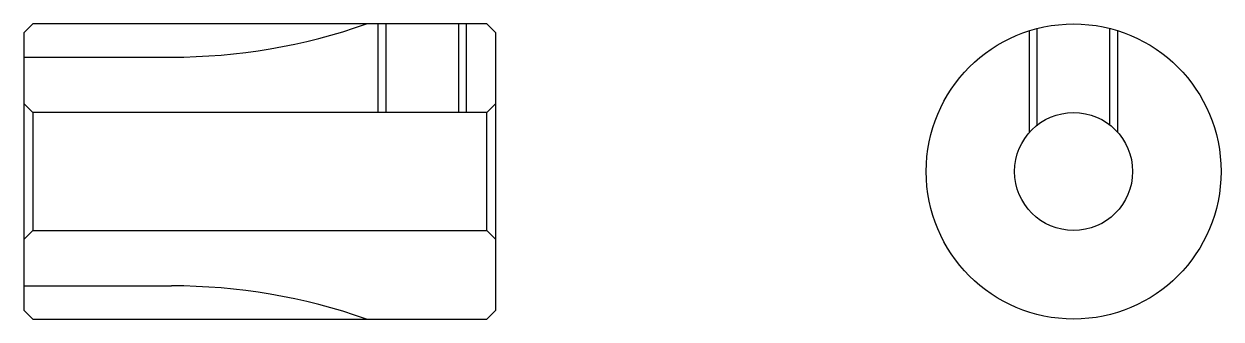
# Model space of a CAD drawing. Header units: metres. Extents: x 16.4 to 57, y 12.4 to 22.4.
import ezdxf

# ---------------------------------------------------------------- set-up
doc = ezdxf.new("R2010")
doc.units = ezdxf.units.M

msp = doc.modelspace()

# ---------------------------------------------------------------- linework, layer by layer
at = {"color": 4}
for p, q in [((16.448982, 21.252552), (21.448982, 21.252552)), ((32.448982, 19.677551), (32.148983, 19.377552)), ((16.448982, 15.077552), (16.748981, 15.377552)), ((32.448982, 15.077552), (32.148983, 15.377552)), ((16.448982, 13.502552), (21.448982, 13.502552))]:
    msp.add_line(p, q, dxfattribs=at)
for points in [[(21.448982, 22.377552), (21.448982, 22.377552), (16.748981, 22.377552), (16.448982, 22.077553), (16.448982, 15.077552)], [(16.448982, 15.077552), (16.448982, 12.677552), (16.748981, 12.377552), (21.448982, 12.377552), (21.448982, 12.377552), (21.448982, 12.377552), (32.148983, 12.377552), (32.448982, 12.677552), (32.448982, 22.077553), (32.148983, 22.377552), (21.448982, 22.377552), (21.448982, 22.377552)], [(28.448982, 22.377552), (28.448982, 19.377552)], [(28.718983, 22.377552), (28.718983, 19.377552)], [(31.178982, 22.377552), (31.178982, 19.377552)], [(31.448982, 22.377552), (31.448982, 19.377552)], [(50.540817, 18.700428), (50.540817, 22.147247)], [(50.810818, 18.954607), (50.810818, 22.223902)], [(53.270817, 18.954607), (53.270817, 22.223902)], [(53.540817, 18.700428), (53.540817, 22.147247)], [(16.448982, 19.677551), (16.748981, 19.377552), (16.748981, 15.377552), (32.148983, 15.377552), (32.148983, 19.377552), (16.748981, 19.377552)]]:
    msp.add_lwpolyline(points, dxfattribs=at)
for radius in [5, 2]:
    msp.add_circle((52.040817, 17.377552), radius, dxfattribs=at)
for centre, start, end in [((21.448982, 41.252552), 270, 289.3088308), ((21.448982, -6.497448), 70.6911692, 90)]:
    msp.add_arc(centre, 20, start, end, dxfattribs=at)

doc.saveas('drawing.dxf')
